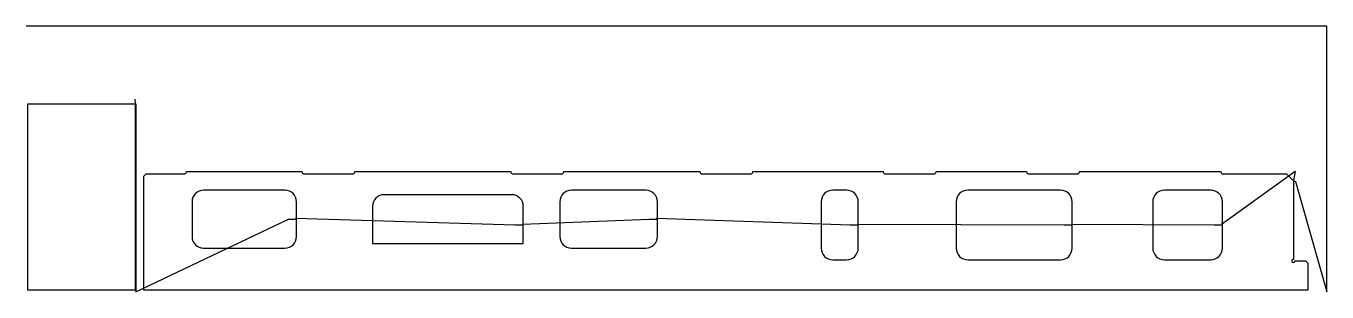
# Model space of a CAD drawing. Header units: metres. Extents: x 0 to 5605, y 0 to 1145.
import ezdxf

# ---------------------------------------------------------------- set-up
doc = ezdxf.new("R2010")
doc.units = ezdxf.units.M

msp = doc.modelspace()

# ---------------------------------------------------------------- linework, layer by layer
at = {"layer": 'TOOL_0'}
for p, q in [((0.999, 1145.385), (-0.001, 1145.385)), ((5605.383, 1145.385), (0.999, 1145.385)), ((5605.383, 1.002), (5605.383, 1145.385)), ((8, 8.001), (8, 810.201)), ((8, 810.201), (470, 810.201)), ((469.092, 829.731), (470, 810.201)), ((470, 810.201), (470, 8.001)), ((470, 810.201), (472.48, 809.795)), ((472.48, 809.795), (472.48, 0)), ((506.992, 499.063), (517.431, 509.502)), ((517.431, 509.502), (684.742, 509.502)), ((691.992, 516.752), (691.992, 519.502)), ((691.992, 519.502), (1188.492, 519.502)), ((1188.492, 519.502), (1188.492, 516.752)), ((1195.742, 509.502), (1409.742, 509.502)), ((1416.992, 516.752), (1416.992, 519.502)), ((1416.992, 519.502), (2088.492, 519.502)), ((2088.492, 519.502), (2088.492, 516.752)), ((2095.742, 509.502), (2309.742, 509.502)), ((2316.992, 516.752), (2316.992, 519.502)), ((2316.992, 519.502), (2903.492, 519.502)), ((2903.492, 519.502), (2903.492, 516.752)), ((2910.742, 509.502), (3124.742, 509.502)), ((3131.992, 516.752), (3131.992, 519.502)), ((3131.992, 519.502), (3693.492, 519.502)), ((3693.492, 519.502), (3693.492, 516.752)), ((3700.742, 509.502), (3914.742, 509.502)), ((3921.992, 516.752), (3921.992, 519.502)), ((3921.992, 519.502), (4310.492, 519.502)), ((4310.492, 519.502), (4310.492, 516.752)), ((4317.742, 509.502), (4531.742, 509.502)), ((4538.992, 516.752), (4538.992, 519.502)), ((4538.992, 519.502), (5148.492, 519.502)), ((5148.492, 519.502), (5148.492, 516.752)), ((5151.207, 292.287), (5468.165, 520.829)), ((5155.742, 509.502), (5431.053, 509.502)), ((5431.053, 509.502), (5461.492, 479.063)), ((5468.165, 520.829), (5461.493, 479.062)), ((506.992, 8.002), (506.992, 499.063)), ((5461.492, 479.063), (5470.033, 475.207)), ((5461.493, 479.062), (5461.493, 140.46)), ((5470.033, 475.207), (5605.383, 0.002)), ((1115.243, 438.751), (765.243, 438.751)), ((2092.743, 418.751), (1542.743, 418.751)), ((2670.243, 438.751), (2350.243, 438.751)), ((3535.743, 438.751), (3475.743, 438.751)), ((4457.743, 438.751), (4057.743, 438.751)), ((5104.743, 438.751), (4904.743, 438.751)), ((715.243, 388.751), (715.243, 238.751)), ((1165.243, 313.751), (1165.243, 388.751)), ((1492.743, 368.751), (1492.743, 208.751)), ((2142.743, 288.751), (2142.743, 368.751)), ((2300.243, 388.751), (2300.243, 238.751)), ((2720.243, 313.751), (2720.243, 388.751)), ((3425.743, 388.751), (3425.743, 188.751)), ((3585.743, 288.751), (3585.743, 388.751)), ((4007.743, 388.751), (4007.743, 188.751)), ((4507.743, 288.751), (4507.743, 388.751)), ((4854.743, 388.751), (4854.743, 188.751)), ((5154.743, 288.751), (5154.743, 388.751)), ((472.48, 0), (1130.243, 313.751)), ((1130.243, 313.751), (1165.243, 313.751)), ((1165.243, 313.751), (1161.707, 317.287)), ((1161.707, 317.287), (2107.743, 288.751)), ((1165.243, 238.751), (1165.243, 313.751)), ((2107.743, 288.751), (2142.743, 288.751)), ((2139.207, 292.287), (2685.243, 313.751)), ((2142.743, 288.751), (2139.207, 292.287)), ((2142.743, 208.751), (2142.743, 288.751)), ((2685.243, 313.751), (2720.243, 313.751)), ((2720.243, 313.751), (2716.707, 317.287)), ((2716.707, 317.287), (3550.743, 288.751)), ((2720.243, 238.751), (2720.243, 313.751)), ((3550.743, 288.751), (3585.743, 288.751)), ((3585.743, 288.751), (3582.207, 292.287)), ((3582.207, 292.287), (4472.743, 288.751)), ((3585.743, 188.751), (3585.743, 288.751)), ((4472.743, 288.751), (4507.743, 288.751)), ((4507.743, 288.751), (4504.207, 292.287)), ((4504.207, 292.287), (5119.743, 288.751)), ((4507.743, 188.751), (4507.743, 288.751)), ((5119.743, 288.751), (5154.743, 288.751)), ((5154.743, 288.751), (5151.207, 292.287)), ((5154.743, 188.751), (5154.743, 288.751)), ((765.243, 188.751), (1115.243, 188.751)), ((1492.743, 208.751), (2142.743, 208.751)), ((2350.243, 188.751), (2670.243, 188.751)), ((3475.743, 138.751), (3535.743, 138.751)), ((4057.743, 138.751), (4457.743, 138.751)), ((4904.743, 138.751), (5104.743, 138.751)), ((5467.451, 134.502), (5513.053, 134.502)), ((5513.053, 134.502), (5523.492, 124.063)), ((5523.492, 124.063), (5523.492, 8.002)), ((470, 8.001), (8, 8.001)), ((5523.492, 8.002), (506.992, 8.002)), ((5605.383, 0.002), (5605.383, 1.002)), ((5605.383, 1.002), (5605.383, 0.002)), ((5605.383, 0.002), (5605.383, 1.002)), ((5605.383, 0.002), (5605.383, 0.002))]:
    msp.add_line(p, q, dxfattribs=at)
for centre, radius, start, end in [((684.742, 516.752), 7.25, 270, 0), ((1195.742, 516.752), 7.25, 180, 270), ((1409.742, 516.752), 7.25, 270, 0), ((2095.742, 516.752), 7.25, 180, 270), ((2309.742, 516.752), 7.25, 270, 0), ((2910.742, 516.752), 7.25, 180, 270), ((3124.742, 516.752), 7.25, 270, 0), ((3700.742, 516.752), 7.25, 180, 270), ((3914.742, 516.752), 7.25, 270, 0), ((4317.742, 516.752), 7.25, 180, 270), ((4531.742, 516.752), 7.25, 270, 0), ((5155.742, 516.752), 7.25, 180, 270), ((765.243, 388.751), 50, 90, 180), ((1115.243, 388.751), 50, 0, 90), ((1542.743, 368.751), 50, 90, 180), ((2092.743, 368.751), 50, 0, 90), ((2350.243, 388.751), 50, 90, 180), ((2670.243, 388.751), 50, 0, 90), ((3475.743, 388.751), 50, 90, 180), ((3535.743, 388.751), 50, 0, 90), ((4057.743, 388.751), 50, 90, 180), ((4457.743, 388.751), 50, 0, 90), ((4904.743, 388.751), 50, 90, 180), ((5104.743, 388.751), 50, 0, 90), ((765.243, 238.751), 50, 180, 270), ((1115.243, 238.751), 50, 270, 0), ((2350.243, 238.751), 50, 180, 270), ((2670.243, 238.751), 50, 270, 0), ((3475.743, 188.751), 50, 180, 270), ((3535.743, 188.751), 50, 270, 0), ((4057.743, 188.751), 50, 180, 270), ((4457.743, 188.751), 50, 270, 0), ((4904.743, 188.751), 50, 180, 270), ((5104.743, 188.751), 50, 270, 0), ((5460.743, 133.752), 6.75, 83.620437, 225), ((5460.743, 133.752), 6.75, 225, 6.379563)]:
    msp.add_arc(centre, radius, start, end, dxfattribs=at)

doc.saveas('drawing.dxf')
